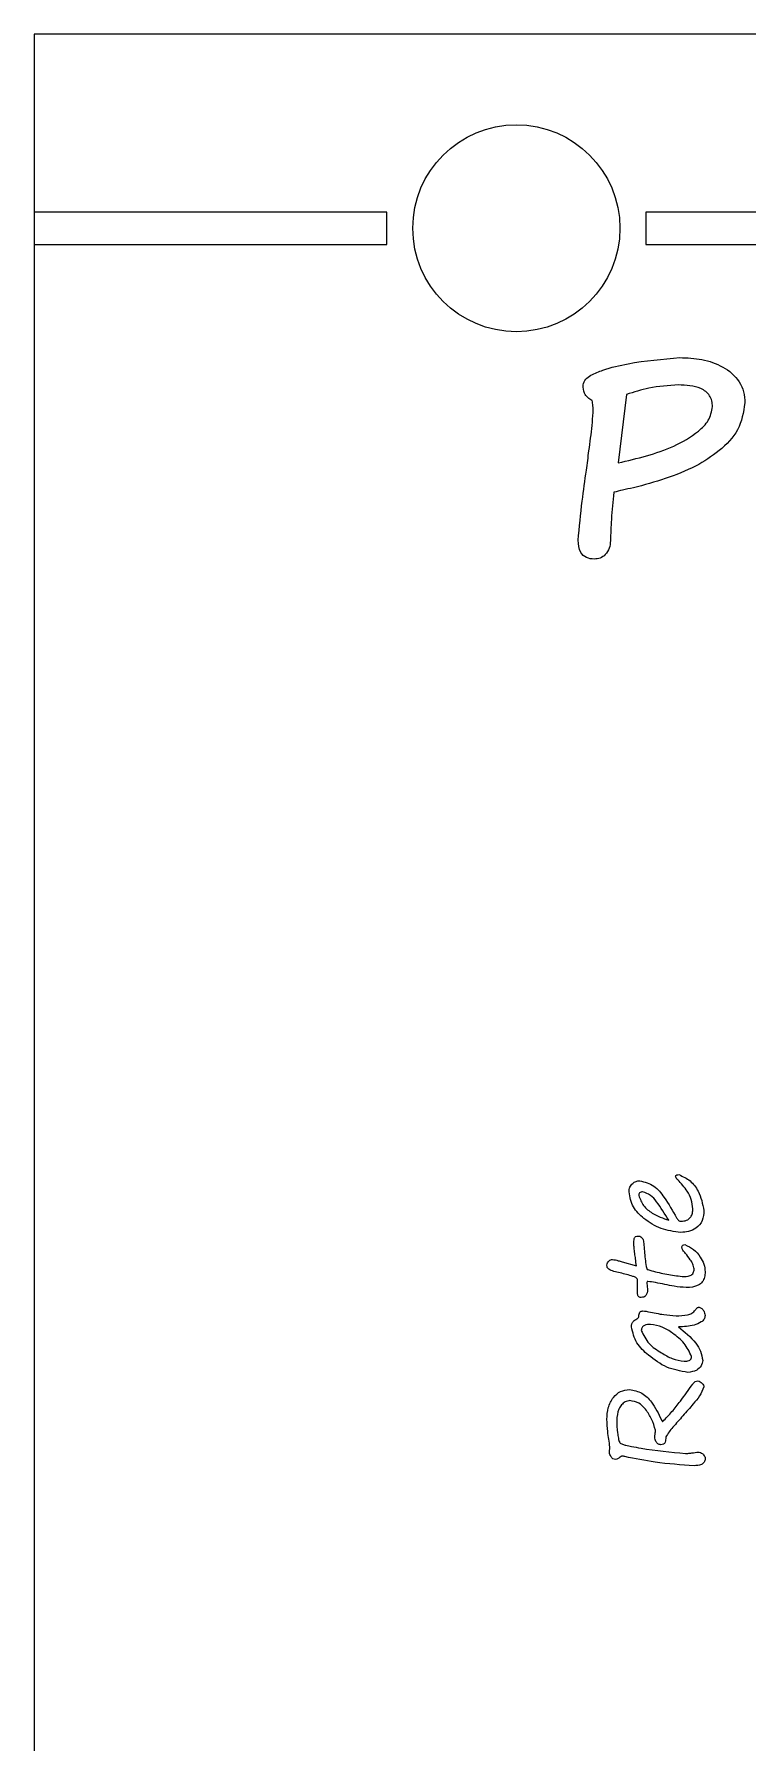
# Model space of a CAD drawing. Extents: x 90 to 120, y 105 to 234.
# Drawn here: x 90.16 to 101.19, y 207.52 to 233.94 of the extents above; entities that cross this region are included whole.
import ezdxf

# ---------------------------------------------------------------- set-up
doc = ezdxf.new("R2010")
doc.units = 0
doc.layers.get('0').update_dxf_attribs({"linetype": 'CONTINUOUS'})

msp = doc.modelspace()

# ---------------------------------------------------------------- linework, layer by layer
at = {"color": 7, "linetype": 'CONTINUOUS'}
for p, q in [((120.161, 233.937), (90.161, 233.937)), ((90.161, 233.937), (90.161, 231.187)), ((90.161, 231.187), (90.161, 230.687)), ((95.611, 231.187), (90.161, 231.187)), ((95.611, 230.687), (95.611, 231.187)), ((99.611, 231.187), (99.611, 230.687)), ((120.161, 231.187), (99.611, 231.187)), ((90.161, 230.687), (95.611, 230.687)), ((90.161, 230.687), (90.161, 108.687)), ((99.611, 230.687), (120.161, 230.687)), ((99.312, 228.366), (99.184, 227.31)), ((99.247, 214.956), (99.465, 214.893)), ((99.484, 214.465), (99.484, 214.671)), ((99.626, 214.63), (99.636, 214.53)), ((99.049, 212.01), (99.057, 212.095))]:
    msp.add_line(p, q, dxfattribs=at)
msp.add_circle((97.611, 230.937), 1.6, dxfattribs=at)
for points, knots in [([(98.642, 228.514), (98.652, 228.546), (98.674, 228.611), (98.793, 228.684), (99.008, 228.771), (99.469, 228.88), (99.87, 228.914), (100.137, 228.937)], [0, 0, 0, 0, 0.06139, 0.123885, 0.249044, 0.499553, 1, 1, 1, 1]), ([(100.137, 228.937), (100.252, 228.933), (100.48, 228.923), (100.809, 228.811), (101.036, 228.621), (101.131, 228.408), (101.138, 228.294), (101.142, 228.237)], [0, 0, 0, 0, 0.250729, 0.500864, 0.749616, 0.874758, 1, 1, 1, 1]), ([(98.781, 228.272), (98.757, 228.286), (98.71, 228.314), (98.651, 228.398), (98.645, 228.47), (98.642, 228.514)], [0, 0, 0, 0, 0.280485, 0.560481, 1, 1, 1, 1]), ([(100.114, 228.514), (99.961, 228.504), (99.688, 228.486), (99.427, 228.403), (99.312, 228.366)], [0, 0, 0, 0, 0.5597052, 1, 1, 1, 1]), ([(100.642, 228.179), (100.64, 228.208), (100.636, 228.267), (100.6, 228.35), (100.539, 228.415), (100.384, 228.504), (100.234, 228.51), (100.114, 228.514)], [0, 0, 0, 0, 0.125341, 0.25044, 0.375581, 0.5009, 1, 1, 1, 1]), ([(98.796, 228.086), (98.796, 228.121), (98.797, 228.184), (98.786, 228.245), (98.781, 228.272)], [0, 0, 0, 0, 0.560953, 1, 1, 1, 1]), ([(98.692, 227.195), (98.706, 227.296), (98.728, 227.462), (98.758, 227.693), (98.783, 227.889), (98.791, 228.02), (98.796, 228.086)], [0, 0, 0, 0, 0.34002, 0.560032, 0.780044, 1, 1, 1, 1]), ([(99.184, 227.31), (99.478, 227.378), (99.918, 227.48), (100.371, 227.743), (100.596, 227.956), (100.627, 228.105), (100.642, 228.179)], [0, 0, 0, 0, 0.500541, 0.750979, 0.876035, 1, 1, 1, 1]), ([(101.142, 228.237), (101.118, 228.092), (101.07, 227.802), (100.75, 227.485), (100.223, 227.142), (99.75, 227.013), (99.419, 226.923)], [0, 0, 0, 0, 0.185507, 0.372117, 0.559456, 1, 1, 1, 1]), ([(98.565, 226.112), (98.584, 226.315), (98.619, 226.677), (98.67, 227.037), (98.692, 227.195)], [0, 0, 0, 0, 0.55992, 1, 1, 1, 1]), ([(99.419, 226.923), (99.362, 226.912), (99.262, 226.892), (99.163, 226.866), (99.119, 226.854)], [0, 0, 0, 0, 0.560107, 1, 1, 1, 1]), ([(99.119, 226.854), (99.103, 226.715), (99.076, 226.466), (99.068, 226.216), (99.065, 226.106)], [0, 0, 0, 0, 0.560033, 1, 1, 1, 1]), ([(98.815, 225.822), (98.773, 225.825), (98.691, 225.831), (98.576, 225.939), (98.569, 226.046), (98.565, 226.112)], [0, 0, 0, 0, 0.2812592, 0.560022, 1, 1, 1, 1]), ([(99.065, 226.106), (99.061, 226.066), (99.053, 225.987), (98.993, 225.892), (98.909, 225.83), (98.846, 225.825), (98.815, 225.822)], [0, 0, 0, 0, 0.280011, 0.5600255, 0.7797924, 1, 1, 1, 1]), ([(99.351, 216.038), (99.353, 216.063), (99.358, 216.113), (99.402, 216.17), (99.458, 216.205), (99.497, 216.209), (99.517, 216.21)], [0, 0, 0, 0, 0.279942, 0.559305, 0.779703, 1, 1, 1, 1]), ([(99.517, 216.21), (99.594, 216.19), (99.749, 216.149), (99.926, 215.917), (100.026, 215.744), (100.087, 215.638)], [0, 0, 0, 0, 0.276525, 0.557619, 1, 1, 1, 1]), ([(100.072, 216.273), (100.073, 216.279), (100.074, 216.288), (100.082, 216.296), (100.097, 216.304), (100.111, 216.305), (100.123, 216.305)], [0, 0, 0, 0, 0.248627, 0.374941, 0.501434, 1, 1, 1, 1]), ([(100.105, 216.223), (100.096, 216.231), (100.082, 216.246), (100.075, 216.265), (100.072, 216.273)], [0, 0, 0, 0, 0.5619837, 1, 1, 1, 1]), ([(100.338, 215.777), (100.333, 215.825), (100.322, 215.922), (100.241, 216.077), (100.156, 216.168), (100.105, 216.223)], [0, 0, 0, 0, 0.279577, 0.55972, 1, 1, 1, 1]), ([(100.123, 216.305), (100.183, 216.277), (100.304, 216.22), (100.453, 216.023), (100.488, 215.853), (100.509, 215.75)], [0, 0, 0, 0, 0.2770212, 0.5600913, 1, 1, 1, 1]), ([(100.15, 215.413), (100.047, 215.425), (99.839, 215.449), (99.596, 215.608), (99.397, 215.795), (99.366, 215.957), (99.351, 216.038)], [0, 0, 0, 0, 0.280161, 0.560932, 0.781372, 1, 1, 1, 1]), ([(99.562, 216.04), (99.554, 216.039), (99.536, 216.038), (99.514, 216.025), (99.504, 216.004), (99.503, 215.99), (99.503, 215.983)], [0, 0, 0, 0, 0.280657, 0.559264, 0.779407, 1, 1, 1, 1]), ([(99.503, 215.983), (99.523, 215.929), (99.565, 215.818), (99.734, 215.682), (99.877, 215.631), (99.964, 215.6)], [0, 0, 0, 0, 0.2765908, 0.5583574, 1, 1, 1, 1]), ([(99.964, 215.6), (99.905, 215.697), (99.822, 215.832), (99.69, 215.994), (99.605, 216.024), (99.562, 216.04)], [0, 0, 0, 0, 0.562202, 0.78299, 1, 1, 1, 1]), ([(100.087, 215.638), (100.096, 215.622), (100.108, 215.601), (100.136, 215.586), (100.149, 215.584), (100.156, 215.584)], [0, 0, 0, 0, 0.5583241, 0.7790769, 1, 1, 1, 1]), ([(100.509, 215.75), (100.505, 215.698), (100.497, 215.592), (100.399, 215.473), (100.273, 215.42), (100.191, 215.415), (100.15, 215.413)], [0, 0, 0, 0, 0.280219, 0.558546, 0.778889, 1, 1, 1, 1]), ([(100.156, 215.584), (100.185, 215.586), (100.241, 215.591), (100.306, 215.643), (100.335, 215.711), (100.337, 215.755), (100.338, 215.777)], [0, 0, 0, 0, 0.280044, 0.558814, 0.779138, 1, 1, 1, 1]), ([(99.427, 215.239), (99.427, 215.265), (99.427, 215.297), (99.438, 215.335), (99.457, 215.354), (99.477, 215.355), (99.49, 215.356)], [0, 0, 0, 0, 0.501442, 0.626868, 0.751451, 1, 1, 1, 1]), ([(99.49, 215.356), (99.5, 215.355), (99.521, 215.354), (99.547, 215.337), (99.572, 215.3), (99.576, 215.266), (99.579, 215.242)], [0, 0, 0, 0, 0.186928, 0.373604, 0.560376, 1, 1, 1, 1]), ([(99.44, 215.088), (99.436, 215.116), (99.429, 215.166), (99.427, 215.217), (99.427, 215.239)], [0, 0, 0, 0, 0.560024, 1, 1, 1, 1]), ([(99.465, 214.893), (99.461, 214.929), (99.454, 214.995), (99.444, 215.06), (99.44, 215.088)], [0, 0, 0, 0, 0.559989, 1, 1, 1, 1]), ([(99.579, 215.242), (99.585, 215.163), (99.594, 215.043), (99.612, 214.915), (99.622, 214.862), (99.627, 214.849), (99.629, 214.844), (99.634, 214.838), (99.66, 214.833), (99.757, 214.802), (99.935, 214.764), (100.093, 214.741), (100.172, 214.729)], [0, 0, 0, 0, 0.250058, 0.375082, 0.406337, 0.416104, 0.420031, 0.423808, 0.437687, 0.500107, 0.750191, 1, 1, 1, 1]), ([(100.167, 215.18), (100.168, 215.187), (100.168, 215.201), (100.185, 215.221), (100.204, 215.222), (100.215, 215.223)], [0, 0, 0, 0, 0.28123, 0.560546, 1, 1, 1, 1]), ([(100.222, 215.088), (100.208, 215.103), (100.183, 215.13), (100.172, 215.165), (100.167, 215.18)], [0, 0, 0, 0, 0.5619546, 1, 1, 1, 1]), ([(100.215, 215.223), (100.262, 215.201), (100.357, 215.158), (100.447, 215.041), (100.516, 214.924), (100.524, 214.842), (100.528, 214.801)], [0, 0, 0, 0, 0.276331, 0.558089, 0.779257, 1, 1, 1, 1]), ([(100.357, 214.847), (100.352, 214.872), (100.342, 214.924), (100.291, 215.004), (100.249, 215.056), (100.222, 215.088)], [0, 0, 0, 0, 0.278751, 0.559158, 1, 1, 1, 1]), ([(99.009, 214.904), (99.01, 214.918), (99.013, 214.944), (99.039, 214.972), (99.068, 214.99), (99.088, 214.994), (99.098, 214.995)], [0, 0, 0, 0, 0.280021, 0.559102, 0.780068, 1, 1, 1, 1]), ([(99.116, 214.81), (99.088, 214.818), (99.048, 214.829), (99.013, 214.87), (99.01, 214.893), (99.009, 214.904)], [0, 0, 0, 0, 0.559377, 0.779692, 1, 1, 1, 1]), ([(99.098, 214.995), (99.126, 214.989), (99.176, 214.977), (99.225, 214.963), (99.247, 214.956)], [0, 0, 0, 0, 0.559778, 1, 1, 1, 1]), ([(99.484, 214.671), (99.482, 214.679), (99.479, 214.697), (99.451, 214.719), (99.395, 214.737), (99.281, 214.771), (99.182, 214.794), (99.116, 214.81)], [0, 0, 0, 0, 0.061762, 0.123931, 0.248937, 0.499282, 1, 1, 1, 1]), ([(100.172, 214.729), (100.215, 214.729), (100.268, 214.729), (100.325, 214.76), (100.352, 214.793), (100.355, 214.825), (100.357, 214.847)], [0, 0, 0, 0, 0.500313, 0.625478, 0.750892, 1, 1, 1, 1]), ([(100.528, 214.801), (100.526, 214.774), (100.523, 214.719), (100.488, 214.644), (100.393, 214.568), (100.3, 214.562), (100.235, 214.559)], [0, 0, 0, 0, 0.187499, 0.374331, 0.56106, 1, 1, 1, 1]), ([(99.636, 214.53), (99.635, 214.513), (99.634, 214.48), (99.615, 214.435), (99.579, 214.409), (99.552, 214.408), (99.539, 214.407)], [0, 0, 0, 0, 0.280953, 0.560274, 0.779572, 1, 1, 1, 1]), ([(99.642, 214.653), (99.639, 214.653), (99.635, 214.653), (99.631, 214.649), (99.627, 214.642), (99.627, 214.636), (99.626, 214.63)], [0, 0, 0, 0, 0.249238, 0.375337, 0.501637, 1, 1, 1, 1]), ([(99.907, 214.607), (99.858, 214.617), (99.77, 214.636), (99.681, 214.648), (99.642, 214.653)], [0, 0, 0, 0, 0.5602241, 1, 1, 1, 1]), ([(100.235, 214.559), (100.173, 214.564), (100.063, 214.573), (99.955, 214.596), (99.907, 214.607)], [0, 0, 0, 0, 0.559774, 1, 1, 1, 1]), ([(99.539, 214.407), (99.53, 214.407), (99.513, 214.408), (99.492, 214.424), (99.485, 214.445), (99.484, 214.459), (99.484, 214.465)], [0, 0, 0, 0, 0.280338, 0.558992, 0.779136, 1, 1, 1, 1]), ([(100.375, 214.212), (100.383, 214.224), (100.394, 214.241), (100.417, 214.253), (100.428, 214.254), (100.434, 214.255)], [0, 0, 0, 0, 0.558712, 0.779323, 1, 1, 1, 1]), ([(100.434, 214.255), (100.449, 214.25), (100.479, 214.239), (100.513, 214.192), (100.522, 214.152), (100.528, 214.128)], [0, 0, 0, 0, 0.277454, 0.560181, 1, 1, 1, 1]), ([(99.389, 213.952), (99.39, 213.967), (99.392, 213.997), (99.42, 214.045), (99.454, 214.065), (99.474, 214.077)], [0, 0, 0, 0, 0.280502, 0.560689, 1, 1, 1, 1]), ([(99.474, 214.077), (99.479, 214.079), (99.487, 214.084), (99.5, 214.097), (99.502, 214.11), (99.503, 214.118)], [0, 0, 0, 0, 0.2811349, 0.5620719, 1, 1, 1, 1]), ([(99.503, 214.118), (99.503, 214.129), (99.504, 214.15), (99.516, 214.179), (99.54, 214.196), (99.558, 214.197), (99.566, 214.198)], [0, 0, 0, 0, 0.281017, 0.560197, 0.779648, 1, 1, 1, 1]), ([(99.685, 213.989), (99.652, 213.988), (99.61, 213.986), (99.568, 213.961), (99.546, 213.937), (99.543, 213.913), (99.541, 213.896)], [0, 0, 0, 0, 0.499846, 0.625544, 0.751103, 1, 1, 1, 1]), ([(99.566, 214.198), (99.583, 214.197), (99.612, 214.195), (99.64, 214.189), (99.653, 214.186)], [0, 0, 0, 0, 0.5598418, 1, 1, 1, 1]), ([(99.653, 214.186), (99.732, 214.169), (99.872, 214.139), (100.015, 214.127), (100.078, 214.122)], [0, 0, 0, 0, 0.560187, 1, 1, 1, 1]), ([(100.319, 213.494), (100.285, 213.565), (100.216, 213.708), (100.04, 213.844), (99.871, 213.961), (99.746, 213.98), (99.685, 213.989)], [0, 0, 0, 0, 0.276594, 0.558466, 0.779753, 1, 1, 1, 1]), ([(100.078, 214.122), (100.138, 214.124), (100.221, 214.127), (100.327, 214.158), (100.359, 214.194), (100.375, 214.212)], [0, 0, 0, 0, 0.561143, 0.781581, 1, 1, 1, 1]), ([(100.528, 214.128), (100.524, 214.108), (100.517, 214.067), (100.452, 214.012), (100.32, 213.958), (100.197, 213.954), (100.115, 213.951)], [0, 0, 0, 0, 0.124041, 0.24897, 0.499032, 1, 1, 1, 1]), ([(100.258, 213.248), (100.147, 213.268), (99.924, 213.306), (99.671, 213.494), (99.451, 213.691), (99.409, 213.865), (99.389, 213.952)], [0, 0, 0, 0, 0.279601, 0.560892, 0.781711, 1, 1, 1, 1]), ([(99.541, 213.896), (99.575, 213.824), (99.645, 213.678), (99.839, 213.559), (100.015, 213.45), (100.141, 213.43), (100.203, 213.419)], [0, 0, 0, 0, 0.275373, 0.557587, 0.779351, 1, 1, 1, 1]), ([(100.115, 213.951), (100.21, 213.873), (100.344, 213.765), (100.467, 213.578), (100.482, 213.481), (100.49, 213.434)], [0, 0, 0, 0, 0.560195, 0.780656, 1, 1, 1, 1]), ([(100.203, 213.419), (100.23, 213.42), (100.263, 213.422), (100.297, 213.442), (100.31, 213.456), (100.318, 213.475), (100.319, 213.488), (100.319, 213.494)], [0, 0, 0, 0, 0.49872, 0.623852, 0.749399, 0.87456, 1, 1, 1, 1]), ([(100.49, 213.434), (100.484, 213.403), (100.473, 213.342), (100.386, 213.264), (100.307, 213.254), (100.258, 213.248)], [0, 0, 0, 0, 0.279422, 0.560506, 1, 1, 1, 1]), ([(99.009, 212.522), (99.012, 212.582), (99.019, 212.703), (99.095, 212.857), (99.216, 212.965), (99.311, 212.977), (99.359, 212.983)], [0, 0, 0, 0, 0.280962, 0.56075, 0.78057, 1, 1, 1, 1]), ([(99.359, 212.983), (99.425, 212.969), (99.559, 212.943), (99.732, 212.764), (99.806, 212.609), (99.851, 212.514)], [0, 0, 0, 0, 0.278175, 0.558949, 1, 1, 1, 1]), ([(99.873, 212.489), (99.921, 212.539), (100.017, 212.639), (100.17, 212.833), (100.272, 212.978), (100.335, 213.067)], [0, 0, 0, 0, 0.279284, 0.559599, 1, 1, 1, 1]), ([(100.509, 213.022), (100.489, 212.974), (100.449, 212.878), (100.324, 212.739), (100.237, 212.638), (100.184, 212.576)], [0, 0, 0, 0, 0.27747, 0.558444, 1, 1, 1, 1]), ([(100.335, 213.067), (100.346, 213.082), (100.367, 213.109), (100.4, 213.114), (100.414, 213.116)], [0, 0, 0, 0, 0.560123, 1, 1, 1, 1]), ([(100.414, 213.116), (100.427, 213.113), (100.454, 213.107), (100.481, 213.08), (100.503, 213.053), (100.507, 213.032), (100.509, 213.022)], [0, 0, 0, 0, 0.278576, 0.559585, 0.780339, 1, 1, 1, 1]), ([(99.366, 212.812), (99.34, 212.808), (99.289, 212.8), (99.233, 212.746), (99.173, 212.653), (99.166, 212.567), (99.161, 212.506)], [0, 0, 0, 0, 0.18611, 0.372971, 0.560417, 1, 1, 1, 1]), ([(99.76, 212.354), (99.743, 212.411), (99.707, 212.527), (99.618, 212.668), (99.508, 212.787), (99.413, 212.803), (99.366, 212.812)], [0, 0, 0, 0, 0.279547, 0.561024, 0.781288, 1, 1, 1, 1]), ([(99.057, 212.095), (99.044, 212.174), (99.021, 212.315), (99.013, 212.459), (99.009, 212.522)], [0, 0, 0, 0, 0.560105, 1, 1, 1, 1]), ([(99.161, 212.506), (99.163, 212.441), (99.166, 212.348), (99.187, 212.237), (99.197, 212.163), (99.252, 212.133), (99.314, 212.119), (99.41, 212.099), (99.714, 212.042), (99.995, 212.016), (100.224, 211.995)], [0, 0, 0, 0, 0.140109, 0.201788, 0.249811, 0.288704, 0.327944, 0.389624, 0.499765, 1, 1, 1, 1]), ([(99.851, 212.514), (99.854, 212.508), (99.858, 212.5), (99.866, 212.491), (99.871, 212.489), (99.873, 212.489)], [0, 0, 0, 0, 0.559245, 0.781714, 1, 1, 1, 1]), ([(100.184, 212.576), (100.132, 212.517), (100.06, 212.435), (99.968, 212.328), (99.936, 212.275), (99.92, 212.249)], [0, 0, 0, 0, 0.560751, 0.78104, 1, 1, 1, 1]), ([(99.75, 212.247), (99.75, 212.257), (99.751, 212.274), (99.753, 212.292), (99.755, 212.3)], [0, 0, 0, 0, 0.559853, 1, 1, 1, 1]), ([(99.842, 212.128), (99.827, 212.131), (99.796, 212.138), (99.759, 212.183), (99.753, 212.223), (99.75, 212.247)], [0, 0, 0, 0, 0.278732, 0.56017, 1, 1, 1, 1]), ([(99.755, 212.3), (99.756, 212.31), (99.759, 212.328), (99.76, 212.346), (99.76, 212.354)], [0, 0, 0, 0, 0.560095, 1, 1, 1, 1]), ([(99.92, 212.249), (99.919, 212.221), (99.918, 212.186), (99.899, 212.149), (99.877, 212.131), (99.856, 212.129), (99.842, 212.128)], [0, 0, 0, 0, 0.5003383, 0.6257028, 0.750858, 1, 1, 1, 1]), ([(99.143, 211.9), (99.129, 211.903), (99.099, 211.909), (99.073, 211.943), (99.054, 211.976), (99.051, 211.999), (99.049, 212.01)], [0, 0, 0, 0, 0.277836, 0.558512, 0.779605, 1, 1, 1, 1]), ([(99.228, 211.946), (99.213, 211.935), (99.187, 211.916), (99.157, 211.905), (99.143, 211.9)], [0, 0, 0, 0, 0.56131, 1, 1, 1, 1]), ([(99.246, 211.953), (99.242, 211.952), (99.236, 211.951), (99.23, 211.948), (99.228, 211.946)], [0, 0, 0, 0, 0.55811, 1, 1, 1, 1]), ([(99.287, 211.946), (99.279, 211.948), (99.266, 211.95), (99.252, 211.952), (99.246, 211.953)], [0, 0, 0, 0, 0.560156, 1, 1, 1, 1]), ([(100.357, 211.805), (100.156, 211.818), (99.796, 211.842), (99.442, 211.914), (99.287, 211.946)], [0, 0, 0, 0, 0.559799, 1, 1, 1, 1]), ([(100.224, 211.995), (100.248, 211.996), (100.29, 211.996), (100.331, 212.003), (100.349, 212.005)], [0, 0, 0, 0, 0.560045, 1, 1, 1, 1]), ([(100.349, 212.005), (100.365, 212.008), (100.393, 212.013), (100.422, 212.014), (100.434, 212.014)], [0, 0, 0, 0, 0.56004, 1, 1, 1, 1]), ([(100.528, 211.912), (100.527, 211.903), (100.526, 211.884), (100.514, 211.857), (100.494, 211.837), (100.444, 211.809), (100.396, 211.807), (100.357, 211.805)], [0, 0, 0, 0, 0.125341, 0.250631, 0.37585, 0.501204, 1, 1, 1, 1]), ([(100.434, 212.014), (100.448, 212.011), (100.476, 212.004), (100.503, 211.976), (100.524, 211.946), (100.527, 211.924), (100.528, 211.912)], [0, 0, 0, 0, 0.278107, 0.559026, 0.779685, 1, 1, 1, 1])]:
    msp.add_open_spline(points, degree=3, knots=knots, dxfattribs=at)

doc.saveas('drawing.dxf')
